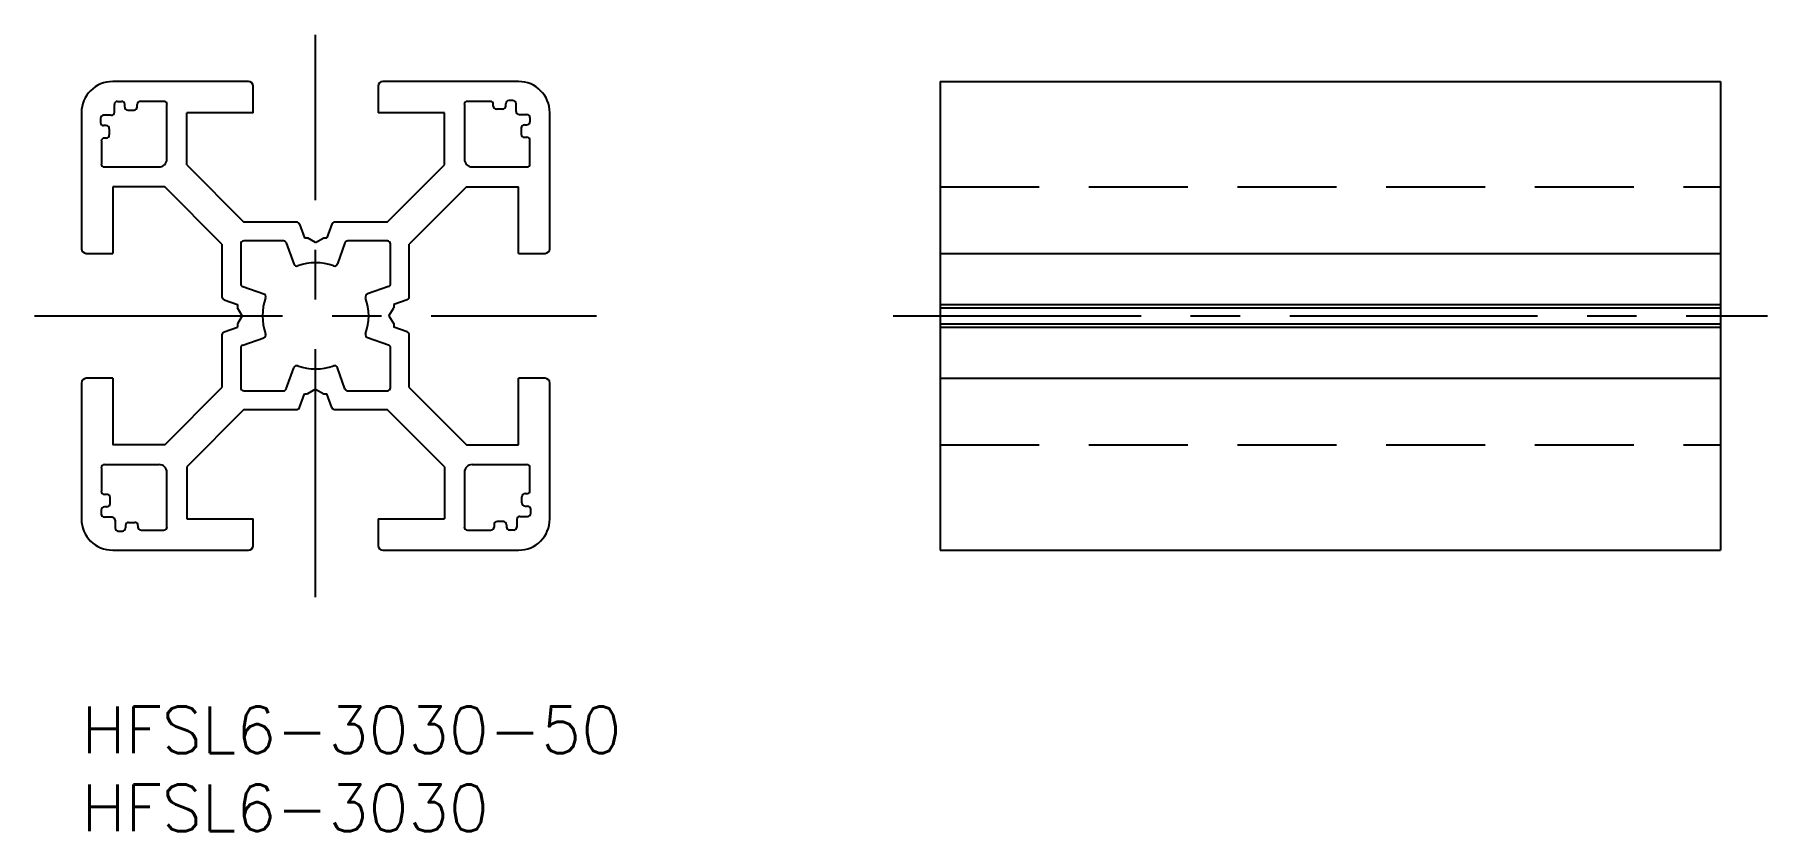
# Model space of a CAD drawing. Extents: x -3 to 108, y -8 to 43.
import ezdxf

# ---------------------------------------------------------------- set-up
doc = ezdxf.new("R2010")
doc.units = 0
doc.header["$LTSCALE"] = 0.5
doc.linetypes.add('CENTER', pattern=[50.8, 31.75, -6.35, 6.35, -6.35])
doc.linetypes.add('DASHED', pattern=[19.05, 12.7, -6.35])
for name, color, linetype in [('MSM_CENTER', 1, 'CENTER'), ('MSM_CONTINUOUS', 7, 'CONTINUOUS'), ('MSM_DASHED', 4, 'DASHED'), ('MSM_PART_NUMBER', 7, 'CONTINUOUS')]:
    doc.layers.add(name, color=color, linetype=linetype)
doc.styles.get("Standard").update_dxf_attribs({"font": 'txt.shx', "height": 1, "bigfont": 'bigfont.shx'})

# ---------------------------------------------------------------- blocks, each defined once
blk = doc.blocks.new('*U2')
at = {"layer": 'MSM_PART_NUMBER'}
blk.add_text('HFSL6-3030-50', height=3, dxfattribs=at).set_placement((0, -3))
blk = doc.blocks.new('*U3')
at = {"layer": 'MSM_PART_NUMBER'}
blk.add_text('HFSL6-3030', height=3, dxfattribs=at).set_placement((0, -8))

msp = doc.modelspace()

# ---------------------------------------------------------------- linework, layer by layer
at = {"layer": 'MSM_CENTER'}
for p, q in [((15, 7), (15, 43)), ((-3, 25), (33, 25)), ((52, 25), (108, 25))]:
    msp.add_line(p, q, dxfattribs=at)
at = {"layer": 'MSM_CONTINUOUS'}
for p, q in [((10.7, 40), (2, 40)), ((28, 40), (19.3, 40)), ((55, 40), (105, 40)), ((55, 40), (55, 10)), ((105, 40), (105, 10)), ((11, 38), (11, 39.7)), ((19, 39.7), (19, 38)), ((0, 38), (0, 29.3)), ((1.91, 37.84), (1.42, 37.84)), ((2.11, 38.04), (2.11, 38.53)), ((2.31, 38.73), (2.57, 38.73)), ((2.77, 38.37), (2.77, 38.53)), ((2.97, 38.17), (3.37, 38.17)), ((3.57, 38.37), (3.57, 38.53)), ((5.28, 38.73), (3.77, 38.73)), ((5.47, 35.03), (5.47, 38.53)), ((11, 38), (6.75, 38)), ((6.75, 34.66), (6.75, 38)), ((23.25, 38), (19, 38)), ((23.25, 34.66), (23.25, 38)), ((24.53, 38.53), (24.53, 35.03)), ((26.18, 38.73), (24.72, 38.73)), ((26.38, 38.43), (26.38, 38.53)), ((26.98, 38.23), (26.58, 38.23)), ((27.18, 38.43), (27.18, 38.58)), ((27.64, 38.78), (27.38, 38.78)), ((27.84, 38.09), (27.84, 38.58)), ((28.04, 37.89), (28.53, 37.89)), ((30, 29.3), (30, 38)), ((1.22, 37.64), (1.22, 37.38)), ((1.58, 37.18), (1.42, 37.18)), ((1.78, 36.98), (1.78, 36.58)), ((28.17, 37.03), (28.17, 36.63)), ((28.37, 37.23), (28.53, 37.23)), ((28.72, 37.69), (28.72, 37.43)), ((1.28, 36.18), (1.28, 34.73)), ((1.58, 36.38), (1.47, 36.38)), ((28.37, 36.43), (28.53, 36.43)), ((28.72, 34.73), (28.72, 36.23)), ((1.47, 34.53), (4.97, 34.53)), ((6.75, 34.66), (10.41, 31)), ((19.59, 31), (23.25, 34.66)), ((25.03, 34.53), (28.53, 34.53)), ((2, 33.25), (2, 29)), ((5.34, 33.25), (2, 33.25)), ((9, 29.59), (5.34, 33.25)), ((24.66, 33.25), (21, 29.59)), ((24.66, 33.25), (28, 33.25)), ((28, 29), (28, 33.25)), ((13.78, 31), (10.41, 31)), ((13.97, 30.87), (14.28, 30)), ((14.28, 30), (14.48, 30)), ((15, 29.7), (14.48, 30)), ((15, 29.7), (15.52, 30)), ((15.52, 30), (15.72, 30)), ((16.03, 30.87), (15.72, 30)), ((19.59, 31), (16.22, 31)), ((0.3, 29), (2, 29)), ((9, 29.59), (9, 26.22)), ((10.2, 29.6), (10.2, 27.06)), ((12.94, 29.8), (10.4, 29.8)), ((13.12, 29.67), (13.6, 28.32)), ((16.88, 29.67), (16.4, 28.32)), ((19.6, 29.8), (17.06, 29.8)), ((19.8, 27.06), (19.8, 29.6)), ((21, 26.22), (21, 29.59)), ((28, 29), (29.7, 29)), ((55, 29), (105, 29)), ((10.33, 26.88), (11.68, 26.4)), ((19.67, 26.88), (18.32, 26.4)), ((9.13, 26.03), (10, 25.72)), ((10, 25.72), (10, 25.52)), ((20.87, 26.03), (20, 25.72)), ((20, 25.72), (20, 25.52)), ((55, 25.72), (105, 25.72)), ((10.3, 25), (10, 25.52)), ((10.3, 25), (10, 24.48)), ((10, 24.48), (10, 24.28)), ((19.7, 25), (20, 25.52)), ((19.7, 25), (20, 24.48)), ((20, 24.48), (20, 24.28)), ((55, 25.52), (105, 25.52)), ((55, 24.48), (105, 24.48)), ((9, 23.78), (9, 20.41)), ((9.13, 23.97), (10, 24.28)), ((10.33, 23.12), (11.68, 23.6)), ((19.67, 23.12), (18.32, 23.6)), ((20.87, 23.97), (20, 24.28)), ((21, 20.41), (21, 23.78)), ((55, 24.28), (105, 24.28)), ((10.2, 22.94), (10.2, 20.4)), ((19.8, 20.4), (19.8, 22.94)), ((13.12, 20.33), (13.6, 21.68)), ((16.88, 20.33), (16.4, 21.68)), ((0, 20.7), (0, 12)), ((2, 21), (0.3, 21)), ((2, 21), (2, 16.75)), ((5.34, 16.75), (9, 20.41)), ((10.4, 20.2), (12.94, 20.2)), ((13.97, 19.13), (14.28, 20)), ((14.28, 20), (14.48, 20)), ((15, 20.3), (14.48, 20)), ((15, 20.3), (15.52, 20)), ((15.52, 20), (15.72, 20)), ((16.03, 19.13), (15.72, 20)), ((17.06, 20.2), (19.6, 20.2)), ((21, 20.41), (24.66, 16.75)), ((28, 16.75), (28, 21)), ((29.7, 21), (28, 21)), ((30, 12), (30, 20.7)), ((55, 21), (105, 21)), ((10.41, 19), (6.75, 15.34)), ((10.41, 19), (13.78, 19)), ((16.22, 19), (19.59, 19)), ((23.25, 15.34), (19.59, 19)), ((5.34, 16.75), (2, 16.75)), ((24.66, 16.75), (28, 16.75)), ((1.28, 15.28), (1.28, 13.77)), ((4.97, 15.47), (1.47, 15.47)), ((5.47, 11.48), (5.47, 14.98)), ((6.75, 15.34), (6.75, 12)), ((23.25, 15.34), (23.25, 12)), ((24.53, 14.98), (24.53, 11.48)), ((28.53, 15.47), (25.03, 15.47)), ((28.72, 13.82), (28.72, 15.28)), ((1.63, 13.57), (1.47, 13.57)), ((1.83, 12.97), (1.83, 13.37)), ((28.22, 13.02), (28.22, 13.42)), ((28.42, 13.62), (28.53, 13.62)), ((1.28, 12.31), (1.28, 12.57)), ((1.63, 12.77), (1.47, 12.77)), ((28.42, 12.82), (28.58, 12.82)), ((28.78, 12.36), (28.78, 12.62)), ((1.96, 12.11), (1.47, 12.11)), ((2.16, 11.91), (2.16, 11.42)), ((2.36, 11.22), (2.62, 11.22)), ((2.82, 11.58), (2.82, 11.42)), ((3.02, 11.78), (3.42, 11.78)), ((3.62, 11.58), (3.62, 11.48)), ((3.82, 11.28), (5.28, 11.28)), ((6.75, 12), (11, 12)), ((11, 10.3), (11, 12)), ((19, 12), (23.25, 12)), ((19, 12), (19, 10.3)), ((24.72, 11.28), (26.23, 11.28)), ((26.43, 11.63), (26.43, 11.48)), ((27.03, 11.83), (26.63, 11.83)), ((27.23, 11.63), (27.23, 11.48)), ((27.69, 11.28), (27.43, 11.28)), ((27.89, 11.96), (27.89, 11.48)), ((28.09, 12.16), (28.58, 12.16)), ((2, 10), (10.7, 10)), ((19.3, 10), (28, 10)), ((55, 10), (105, 10))]:
    msp.add_line(p, q, dxfattribs=at)
for centre, radius, start, end in [((2, 38), 2, 90, 180), ((10.7, 39.7), 0.3, 0, 90), ((19.3, 39.7), 0.3, 90, 180), ((28, 38), 2, 0, 90), ((1.42, 37.64), 0.2, 90, 180), ((1.91, 38.04), 0.2, 270, 0), ((2.31, 38.53), 0.2, 90, 180), ((2.57, 38.53), 0.2, 0, 90), ((2.97, 38.37), 0.2, 180, 270), ((3.37, 38.37), 0.2, 270, 0), ((3.77, 38.53), 0.2, 90, 180), ((5.28, 38.53), 0.2, 0, 90), ((24.72, 38.53), 0.2, 90, 180), ((26.18, 38.53), 0.2, 0, 90), ((26.58, 38.43), 0.2, 180, 270), ((26.98, 38.43), 0.2, 270, 0), ((27.38, 38.58), 0.2, 90, 180), ((27.64, 38.58), 0.2, 0, 90), ((28.04, 38.09), 0.2, 180, 270), ((28.53, 37.69), 0.2, 0, 90), ((1.42, 37.38), 0.2, 180, 270), ((1.58, 36.98), 0.2, 0, 90), ((28.37, 37.03), 0.2, 90, 180), ((28.53, 37.43), 0.2, 270, 0), ((1.47, 36.18), 0.2, 90, 180), ((1.58, 36.58), 0.2, 270, 0), ((28.37, 36.63), 0.2, 180, 270), ((28.53, 36.23), 0.2, 0, 90), ((1.47, 34.73), 0.2, 180, 270), ((4.97, 35.03), 0.5, 270, 0), ((25.03, 35.03), 0.5, 180, 270), ((28.53, 34.73), 0.2, 270, 0), ((13.78, 30.8), 0.2, 19.6167, 90), ((16.22, 30.8), 0.2, 90, 160.3833), ((0.3, 29.3), 0.3, 180, 270), ((10.4, 29.6), 0.2, 90, 180), ((12.94, 29.6), 0.2, 19.6167, 90), ((17.06, 29.6), 0.2, 90, 160.3833), ((19.6, 29.6), 0.2, 0, 90), ((29.7, 29.3), 0.3, 270, 0), ((13.79, 28.39), 0.2, 199.6167, 289.6167), ((15, 25), 3.4, 70.3833, 109.6167), ((16.21, 28.39), 0.2, 250.3833, 340.3833), ((10.4, 27.06), 0.2, 180, 250.3833), ((19.6, 27.06), 0.2, 289.6167, 0), ((9.2, 26.22), 0.2, 180, 250.3833), ((15, 25), 3.4, 160.3833, 199.6167), ((11.61, 26.21), 0.2, 340.3833, 70.3833), ((18.39, 26.21), 0.2, 109.6167, 199.6167), ((15, 25), 3.4, 340.3833, 19.6167), ((20.8, 26.22), 0.2, 289.6167, 0), ((9.2, 23.78), 0.2, 109.6167, 180), ((11.61, 23.79), 0.2, 289.6167, 19.6167), ((18.39, 23.79), 0.2, 160.3833, 250.3833), ((20.8, 23.78), 0.2, 0, 70.3833), ((10.4, 22.94), 0.2, 109.6167, 180), ((19.6, 22.94), 0.2, 0, 70.3833), ((13.79, 21.61), 0.2, 70.3833, 160.3833), ((15, 25), 3.4, 250.3833, 289.6167), ((16.21, 21.61), 0.2, 19.6167, 109.6167), ((0.3, 20.7), 0.3, 90, 180), ((10.4, 20.4), 0.2, 180, 270), ((12.94, 20.4), 0.2, 270, 340.3833), ((17.06, 20.4), 0.2, 199.6167, 270), ((19.6, 20.4), 0.2, 270, 0), ((29.7, 20.7), 0.3, 0, 90), ((13.78, 19.2), 0.2, 270, 340.3833), ((16.22, 19.2), 0.2, 199.6167, 270), ((1.47, 15.28), 0.2, 90, 180), ((4.97, 14.98), 0.5, 0, 90), ((25.03, 14.98), 0.5, 90, 180), ((28.53, 15.28), 0.2, 0, 90), ((1.47, 13.77), 0.2, 180, 270), ((1.63, 13.37), 0.2, 0, 90), ((28.42, 13.42), 0.2, 90, 180), ((28.53, 13.82), 0.2, 270, 0), ((1.47, 12.57), 0.2, 90, 180), ((1.47, 12.31), 0.2, 180, 270), ((1.63, 12.97), 0.2, 270, 0), ((28.42, 13.02), 0.2, 180, 270), ((28.58, 12.62), 0.2, 0, 90), ((28.58, 12.36), 0.2, 270, 0), ((2, 12), 2, 180, 270), ((1.96, 11.91), 0.2, 0, 90), ((2.36, 11.42), 0.2, 180, 270), ((2.62, 11.42), 0.2, 270, 0), ((3.02, 11.58), 0.2, 90, 180), ((3.42, 11.58), 0.2, 0, 90), ((3.82, 11.48), 0.2, 180, 270), ((5.28, 11.48), 0.2, 270, 0), ((24.72, 11.48), 0.2, 180, 270), ((26.23, 11.48), 0.2, 270, 0), ((26.63, 11.63), 0.2, 90, 180), ((27.03, 11.63), 0.2, 0, 90), ((27.43, 11.48), 0.2, 180, 270), ((27.69, 11.48), 0.2, 270, 0), ((28.09, 11.96), 0.2, 90, 180), ((28, 12), 2, 270, 0), ((10.7, 10.3), 0.3, 270, 0), ((19.3, 10.3), 0.3, 180, 270)]:
    msp.add_arc(centre, radius, start, end, dxfattribs=at)
at = {"layer": 'MSM_DASHED'}
for p, q in [((55, 33.25), (105, 33.25)), ((55, 16.75), (105, 16.75))]:
    msp.add_line(p, q, dxfattribs=at)

# ---------------------------------------------------------------- block references
at = {"layer": 'MSM_CONTINUOUS'}
for name in ['*U2', '*U3']:
    msp.add_blockref(name, (0, 0), dxfattribs=at)

doc.saveas('drawing.dxf')
